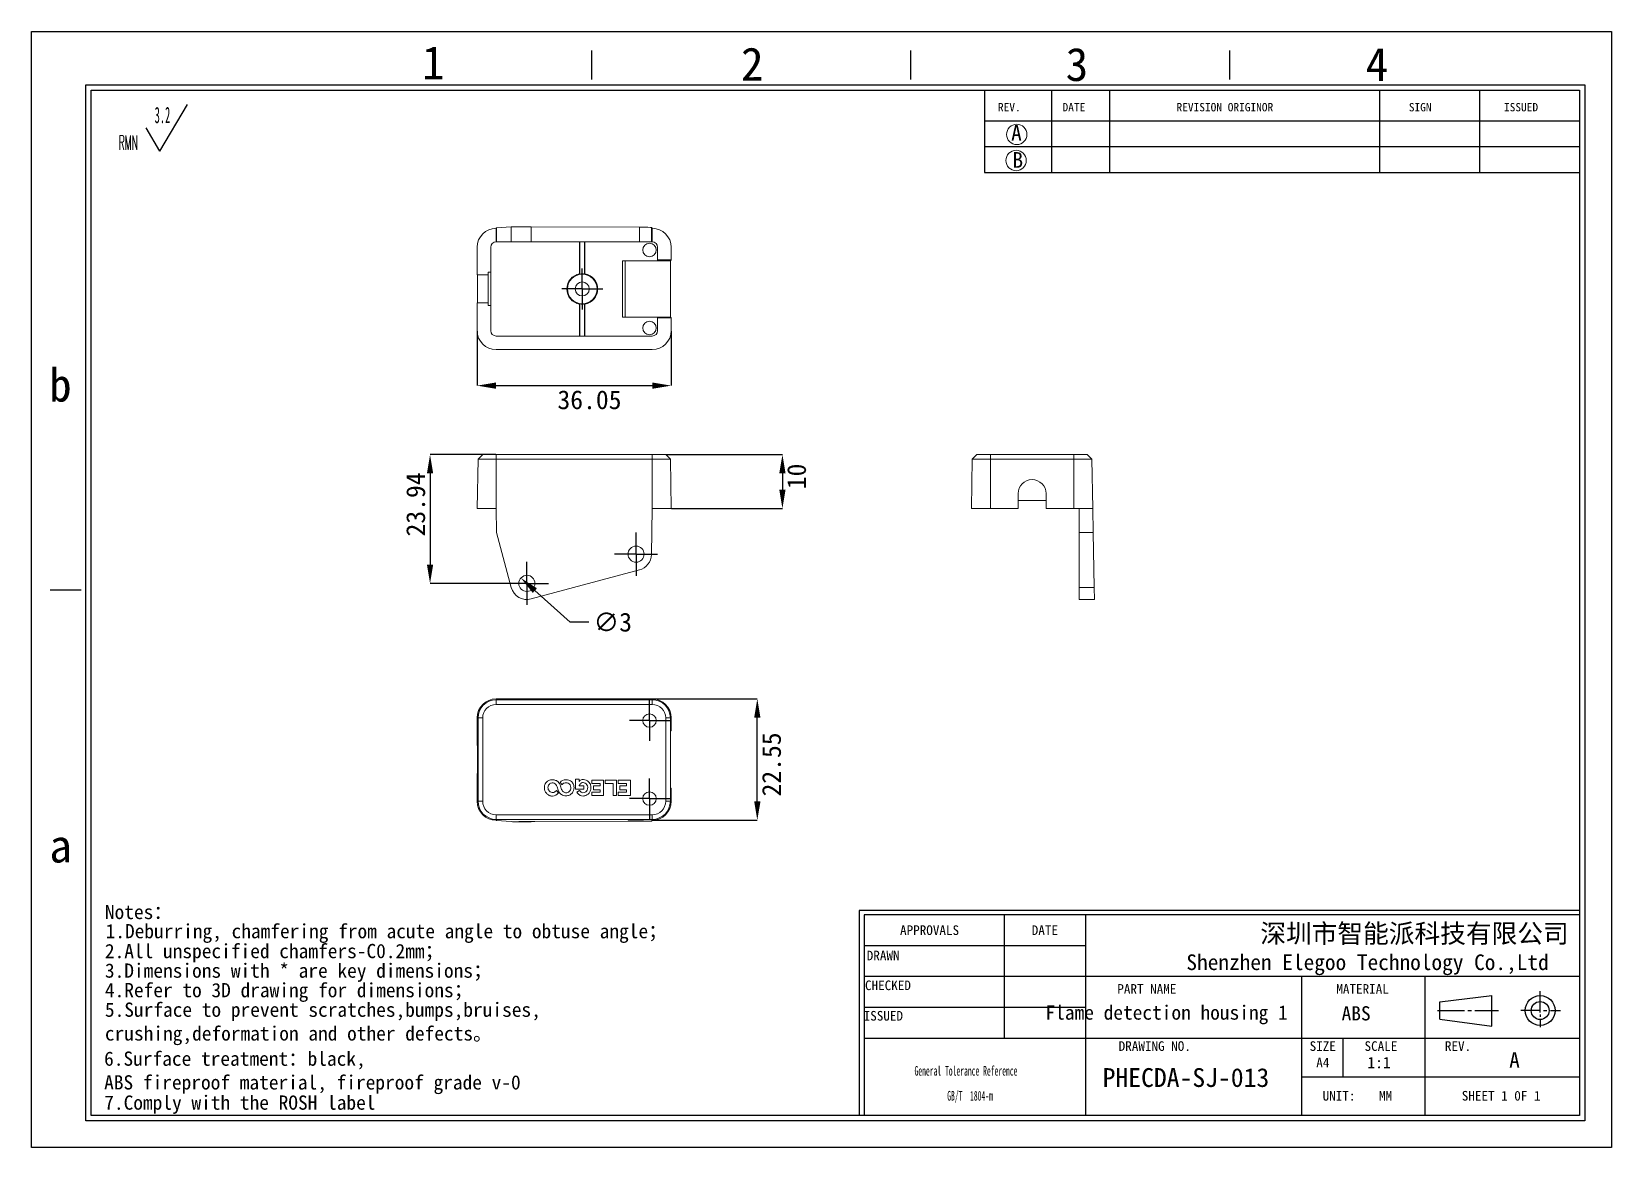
# Model space of a CAD drawing. Header units: millimetres. Extents: x 2 to 295, y 1 to 209.
import ezdxf

# ---------------------------------------------------------------- set-up
doc = ezdxf.new("R2010")
doc.units = ezdxf.units.MM
doc.header["$PDSIZE"] = -1
doc.layers.add('SLD-0', color=179, linetype='Continuous')
doc.styles.add('C', font='simfang.ttf')
doc.styles.add('SLDTEXTSTYLE0', font='TXT', dxfattribs={"width": 0.469, "bigfont": 'bigfont'})
doc.styles.add('SLDTEXTSTYLE1', font='TXT', dxfattribs={"width": 0.469})
doc.styles.add('SLDTEXTSTYLE8', font='TXT', dxfattribs={"width": 0.484})
doc.dimstyles.new('SLDDIMSTYLE0', dxfattribs={"dimtxt": 3.5, "dimasz": 3.5, "dimexe": 0, "dimexo": 0.0625, "dimgap": 0.875, "dimtad": 0, "dimtih": 1, "dimtoh": 1, "dimrnd": 1e-09, "dimzin": 12, "dimdsep": 46, "dimtxsty": 'SLDTEXTSTYLE1', "dimsah": 1, "dimcen": 0, "dimadec": 0, "dimazin": 3, "dimtfac": 1, "dimtmove": 0, "dimatfit": 3, "dimfxl": 1, "dimfrac": 2, "dimtolj": 1, "dimtzin": 12, "dimarcsym": 0})
doc.dimstyles.new('SLDDIMSTYLE1', dxfattribs={"dimtxt": 3.5, "dimasz": 3.5, "dimexe": 0, "dimexo": 0.0625, "dimgap": 0.875, "dimtad": 2, "dimrnd": 1e-09, "dimzin": 12, "dimdsep": 46, "dimtxsty": 'SLDTEXTSTYLE1', "dimsah": 1, "dimcen": 0.09, "dimadec": 0, "dimazin": 3, "dimtfac": 1, "dimtmove": 0, "dimatfit": 0, "dimfxl": 1, "dimfrac": 2, "dimtolj": 1, "dimtzin": 12, "dimarcsym": 0})
doc.dimstyles.new('SLDDIMSTYLE2', dxfattribs={"dimtxt": 3.5, "dimasz": 3.5, "dimexe": 0, "dimexo": 0.0625, "dimgap": 0.875, "dimtad": 2, "dimrnd": 1e-09, "dimzin": 12, "dimdsep": 46, "dimtxsty": 'SLDTEXTSTYLE1', "dimsah": 1, "dimcen": 0.09, "dimadec": 0, "dimazin": 3, "dimtfac": 1, "dimtofl": 0, "dimtmove": 0, "dimatfit": 3, "dimfxl": 1, "dimfrac": 2, "dimtolj": 1, "dimtzin": 12, "dimarcsym": 0})

# ---------------------------------------------------------------- blocks, each defined once
blk = doc.blocks.new('SW_NOTE_0')
at = {"layer": 'SLD-0', "color": 0}
for q in [(12.74, 9.16), (5.08, 4.83)]:
    blk.add_line((7.63, 0.49), q, dxfattribs=at)
at = {"layer": 'SLD-0', "color": 0, "attachment_point": 1}
for s, insert, char_height, style in [('3.2', (6.66, 8.73), 3.032, 'SLDTEXTSTYLE1'), ('{\\Ftxt,bigfont|c134;RMN}', (0, 3.41), 2.6458, 'SLDTEXTSTYLE0')]:
    blk.add_mtext(s, dxfattribs=dict(at, insert=insert, char_height=char_height, style=style))
blk = doc.blocks.new('SW_NOTE_1')
at = {"layer": 'SLD-0', "color": 0, "char_height": 1.7927, "attachment_point": 2, "style": 'SLDTEXTSTYLE8'}
for s, insert in [('General Tolerance Reference', (12.75, 2.31)), ('GB/T  1804-m', (13.51, -2.32))]:
    blk.add_mtext(s, dxfattribs=dict(at, insert=insert))
blk = doc.blocks.new('_D')
at = {"layer": 'Defpoints', "color": 0}
for p in [(92.5, 107.12), (94.73, 105.11)]:
    blk.add_point(p, dxfattribs=at)
at = {"layer": 'SLD-0', "color": 0, "lineweight": -2}
for p, q in [((101.63, 98.9), (95.1, 104.78)), ((105.13, 98.9), (101.63, 98.9))]:
    blk.add_line(p, q, dxfattribs=at)
at = {"layer": 'SLD-0', "color": 0}
blk.add_solid([(95.49, 105.21), (94.71, 104.35), (92.5, 107.12)], dxfattribs=at)
at = {"layer": 'SLD-0', "color": 0, "insert": (106, 100.67), "char_height": 3.5, "attachment_point": 1, "style": 'C'}
blk.add_mtext('\\A1;∅3', dxfattribs=at)
blk = doc.blocks.new('_D_1')
at = {"layer": 'Defpoints', "color": 0}
for p in [(119.4, 130.05), (120.42, 120.05), (141.09, 120.05)]:
    blk.add_point(p, dxfattribs=at)
at = {"layer": 'SLD-0', "color": 0, "lineweight": -2}
for p, q in [((119.46, 130.05), (141.09, 130.05)), ((141.09, 126.55), (141.09, 123.55)), ((120.49, 120.05), (141.09, 120.05))]:
    blk.add_line(p, q, dxfattribs=at)
at = {"layer": 'SLD-0', "color": 0}
for points in [[(140.5, 126.55), (141.67, 126.55), (141.09, 130.05)], [(140.5, 123.55), (141.67, 123.55), (141.09, 120.05)]]:
    blk.add_solid(points, dxfattribs=at)
at = {"layer": 'SLD-0', "color": 0, "insert": (141.96, 126), "char_height": 3.5, "attachment_point": 2, "rotation": 90, "style": 'C'}
blk.add_mtext('\\A1;10', dxfattribs=at)
blk = doc.blocks.new('_D_2')
at = {"layer": 'Defpoints', "color": 0}
for p in [(87.9, 130.05), (75.62, 106.12), (93.61, 106.12)]:
    blk.add_point(p, dxfattribs=at)
at = {"layer": 'SLD-0', "color": 0, "lineweight": -2}
for p, q in [((87.84, 130.05), (75.62, 130.05)), ((75.62, 126.55), (75.62, 109.62)), ((93.55, 106.12), (75.62, 106.12))]:
    blk.add_line(p, q, dxfattribs=at)
at = {"layer": 'SLD-0', "color": 0}
for points in [[(75.04, 126.55), (76.2, 126.55), (75.62, 130.05)], [(75.04, 109.62), (76.2, 109.62), (75.62, 106.12)]]:
    blk.add_solid(points, dxfattribs=at)
at = {"layer": 'SLD-0', "color": 0, "insert": (71.19, 120.79), "char_height": 3.5, "attachment_point": 2, "rotation": 90, "style": 'C'}
blk.add_mtext('\\A1;23.94', dxfattribs=at)
blk = doc.blocks.new('SW_CENTERMARKSYMBOL_0')
at = {"layer": 'SLD-0', "color": 0}
for p, q in [((0, 2.5), (0, 4)), ((-2.5, 0), (-4, 0)), ((0, 0), (-2.5, 0)), ((0, 0), (0, 2.5)), ((0, 0), (0, -2.5)), ((0, 0), (2.5, 0)), ((2.5, 0), (4, 0)), ((0, -2.5), (0, -4))]:
    blk.add_line(p, q, dxfattribs=at)
blk = doc.blocks.new('SW_CENTERMARKSYMBOL_1')
at = {"layer": 'SLD-0', "color": 0}
for p, q in [((0, 2.5), (0, 4)), ((-2.5, 0), (-4, 0)), ((0, 0), (-2.5, 0)), ((0, 0), (0, 2.5)), ((0, 0), (0, -2.5)), ((0, 0), (2.5, 0)), ((2.5, 0), (4, 0)), ((0, -2.5), (0, -4))]:
    blk.add_line(p, q, dxfattribs=at)
blk = doc.blocks.new('_D_3')
at = {"layer": 'Defpoints', "color": 0}
for p in [(116.9, 84.65), (136.42, 84.65), (116.9, 62.1)]:
    blk.add_point(p, dxfattribs=at)
at = {"layer": 'SLD-0', "color": 0, "lineweight": -2}
for p, q in [((116.96, 84.65), (136.42, 84.65)), ((136.42, 65.6), (136.42, 81.15)), ((116.96, 62.1), (136.42, 62.1))]:
    blk.add_line(p, q, dxfattribs=at)
at = {"layer": 'SLD-0', "color": 0}
for points in [[(135.84, 81.15), (137.01, 81.15), (136.42, 84.65)], [(135.84, 65.6), (137.01, 65.6), (136.42, 62.1)]]:
    blk.add_solid(points, dxfattribs=at)
at = {"layer": 'SLD-0', "color": 0, "insert": (137.3, 72.47), "char_height": 3.5, "attachment_point": 2, "rotation": 90, "style": 'C'}
blk.add_mtext('\\A1;22.55', dxfattribs=at)
blk = doc.blocks.new('SW_CENTERMARKSYMBOL_2')
at = {"layer": 'SLD-0', "color": 0}
for p, q in [((0, 2.5), (0, 3.75)), ((-2.5, 0), (-3.75, 0)), ((0, 0), (-2.5, 0)), ((0, 0), (0, 2.5)), ((0, 0), (0, -2.5)), ((0, 0), (2.5, 0)), ((2.5, 0), (3.75, 0)), ((0, -2.5), (0, -3.75))]:
    blk.add_line(p, q, dxfattribs=at)
blk = doc.blocks.new('SW_CENTERMARKSYMBOL_3')
at = {"layer": 'SLD-0', "color": 0}
for p, q in [((0, 2.5), (0, 3.75)), ((-2.5, 0), (-3.75, 0)), ((0, 0), (-2.5, 0)), ((0, 0), (0, 2.5)), ((0, 0), (0, -2.5)), ((0, 0), (2.5, 0)), ((2.5, 0), (3.75, 0)), ((0, -2.5), (0, -3.75))]:
    blk.add_line(p, q, dxfattribs=at)
blk = doc.blocks.new('_D_4')
at = {"layer": 'Defpoints', "color": 0}
for p in [(84.37, 153.09), (120.42, 153.09), (120.42, 142.87)]:
    blk.add_point(p, dxfattribs=at)
at = {"layer": 'SLD-0', "color": 0, "lineweight": -2}
for p, q in [((84.37, 153.02), (84.37, 142.87)), ((120.42, 153.02), (120.42, 142.87)), ((87.87, 142.87), (116.92, 142.87))]:
    blk.add_line(p, q, dxfattribs=at)
at = {"layer": 'SLD-0', "color": 0}
for points in [[(87.87, 143.46), (87.87, 142.29), (84.37, 142.87)], [(116.92, 143.46), (116.92, 142.29), (120.42, 142.87)]]:
    blk.add_solid(points, dxfattribs=at)
at = {"layer": 'SLD-0', "color": 0, "insert": (105.24, 142), "char_height": 3.5, "attachment_point": 2, "style": 'C'}
blk.add_mtext('\\A1;36.05', dxfattribs=at)
blk = doc.blocks.new('SW_CENTERMARKSYMBOL_4')
at = {"layer": 'SLD-0', "color": 0}
for p, q in [((0, 2.5), (0, 3.8)), ((-2.5, 0), (-3.8, 0)), ((0, 0), (-2.5, 0)), ((0, 0), (0, 2.5)), ((0, 0), (0, -2.5)), ((0, 0), (2.5, 0)), ((2.5, 0), (3.8, 0)), ((0, -2.5), (0, -3.8))]:
    blk.add_line(p, q, dxfattribs=at)

msp = doc.modelspace()

# ---------------------------------------------------------------- linework, layer by layer
at = {"color": 7, "linetype": 'Continuous', "lineweight": 15}
for p, q in [((87.976, 172.192), (87.898, 172.113)), ((87.898, 172.113), (87.898, 169.587)), ((90.715, 172.37), (87.976, 172.192)), ((87.976, 169.587), (87.976, 172.192)), ((90.715, 172.37), (90.715, 169.587)), ((94.39, 169.587), (94.39, 172.407)), ((114.525, 172.313), (94.39, 172.407)), ((114.525, 172.313), (114.525, 169.587)), ((116.748, 169.587), (116.748, 172.263)), ((116.898, 172.113), (116.748, 172.263)), ((116.898, 169.587), (116.898, 172.113)), ((84.371, 163.437), (84.371, 168.587)), ((86.898, 168.587), (86.898, 163.937)), ((87.976, 169.587), (87.898, 169.587)), ((90.715, 169.587), (87.976, 169.587)), ((90.715, 169.587), (94.39, 169.587)), ((114.525, 169.587), (94.39, 169.587)), ((103.398, 163.648), (103.398, 169.587)), ((103.45, 163.604), (103.45, 169.587)), ((104.345, 163.604), (104.345, 169.587)), ((104.398, 163.648), (104.398, 169.587)), ((114.525, 169.587), (116.748, 169.587)), ((116.898, 169.587), (116.748, 169.587)), ((117.898, 166.227), (117.898, 168.587)), ((120.424, 168.587), (120.424, 166.227)), ((111.898, 166.087), (111.398, 166.096)), ((111.398, 166.096), (117.898, 166.096)), ((111.398, 166.096), (111.398, 155.579)), ((111.898, 166.087), (120.284, 166.087)), ((111.898, 155.587), (111.898, 166.087)), ((117.898, 166.227), (117.898, 166.096)), ((120.424, 166.227), (117.898, 166.227)), ((120.424, 166.227), (120.284, 166.087)), ((120.284, 166.087), (120.284, 155.587)), ((86.398, 163.437), (84.371, 163.437)), ((86.398, 163.437), (86.398, 163.937)), ((86.398, 163.937), (86.898, 163.937)), ((86.398, 163.437), (86.398, 158.237)), ((86.898, 157.737), (86.898, 163.937)), ((103.45, 163.604), (103.398, 163.648)), ((84.371, 153.087), (84.371, 158.237)), ((84.371, 158.237), (86.398, 158.237)), ((86.398, 157.737), (86.398, 158.237)), ((86.398, 157.737), (86.898, 157.737)), ((86.898, 157.737), (86.898, 153.087)), ((103.398, 158.027), (103.398, 152.087)), ((103.45, 158.071), (103.45, 152.087)), ((104.345, 158.071), (104.398, 158.027)), ((104.345, 158.071), (104.345, 152.087)), ((104.398, 158.027), (104.398, 152.087)), ((111.398, 155.579), (111.898, 155.587)), ((117.898, 155.579), (111.398, 155.579)), ((120.284, 155.587), (111.898, 155.587)), ((117.898, 155.579), (117.898, 155.448)), ((120.284, 155.587), (120.424, 155.448)), ((117.898, 153.087), (117.898, 155.448)), ((117.898, 155.448), (120.424, 155.448)), ((120.424, 155.448), (120.424, 153.087)), ((87.898, 152.087), (116.898, 152.087)), ((116.898, 149.561), (87.898, 149.561)), ((84.531, 129.186), (84.371, 120.053)), ((84.531, 129.186), (85.398, 130.053)), ((84.531, 129.186), (87.898, 129.186)), ((87.898, 130.053), (85.398, 130.053)), ((87.898, 129.186), (87.898, 130.053)), ((116.898, 130.053), (87.898, 130.053)), ((87.898, 129.186), (87.898, 120.053)), ((87.898, 129.186), (116.898, 129.186)), ((97.526, 130.078), (97.526, 130.053)), ((116.898, 130.053), (116.898, 129.186)), ((119.398, 130.053), (116.898, 130.053)), ((116.898, 129.186), (116.898, 120.053)), ((116.898, 129.186), (120.264, 129.186)), ((119.398, 130.053), (120.264, 129.186)), ((120.264, 129.186), (120.424, 120.053)), ((176.363, 129.186), (176.203, 120.053)), ((176.363, 129.186), (177.229, 130.053)), ((176.363, 129.186), (179.729, 129.186)), ((179.729, 130.053), (177.229, 130.053)), ((179.729, 129.186), (179.729, 130.053)), ((195.229, 130.053), (179.729, 130.053)), ((179.729, 129.186), (179.729, 120.053)), ((179.729, 129.186), (195.229, 129.186)), ((193.633, 130.053), (193.633, 130.078)), ((195.229, 129.186), (195.229, 130.053)), ((197.729, 130.053), (195.229, 130.053)), ((195.229, 129.186), (195.229, 120.053)), ((195.229, 129.186), (198.596, 129.186)), ((198.596, 129.186), (197.729, 130.053)), ((198.596, 129.186), (198.756, 120.053)), ((184.879, 120.053), (184.879, 122.803)), ((184.879, 121.553), (190.079, 121.553)), ((190.079, 122.803), (190.079, 120.053)), ((84.371, 120.053), (87.898, 120.053)), ((87.976, 115.565), (87.898, 120.053)), ((116.898, 120.053), (116.748, 111.461)), ((116.898, 120.053), (120.424, 120.053)), ((176.203, 120.053), (179.729, 120.053)), ((179.729, 120.053), (184.879, 120.053)), ((190.079, 120.053), (195.229, 120.053)), ((195.229, 120.053), (198.756, 120.053)), ((196.229, 115.565), (196.229, 120.053)), ((198.834, 115.565), (198.756, 120.053)), ((90.715, 105.341), (87.976, 115.565)), ((196.229, 115.565), (198.834, 115.565)), ((196.229, 105.341), (196.229, 115.565)), ((199.012, 105.341), (198.834, 115.565)), ((114.525, 108.615), (94.39, 103.22)), ((199.012, 105.341), (196.229, 105.341)), ((196.229, 105.341), (196.229, 103.118)), ((196.229, 103.118), (199.051, 103.118)), ((199.051, 103.118), (199.012, 105.341)), ((87.898, 84.492), (87.898, 84.651)), ((116.898, 84.651), (87.898, 84.651)), ((87.898, 84.492), (87.898, 83.625)), ((116.898, 84.492), (87.898, 84.492)), ((87.898, 83.625), (116.898, 83.625)), ((116.898, 84.492), (116.898, 84.651)), ((116.898, 83.625), (116.898, 84.492)), ((84.531, 81.125), (84.371, 81.125)), ((84.371, 81.125), (84.371, 75.975)), ((84.531, 81.125), (85.398, 81.125)), ((84.531, 81.125), (84.531, 65.625)), ((85.398, 65.625), (85.398, 81.125)), ((119.398, 81.125), (120.264, 81.125)), ((119.398, 81.125), (119.398, 65.625)), ((120.264, 65.625), (120.264, 81.125)), ((120.264, 81.125), (120.424, 81.125)), ((120.424, 78.765), (120.424, 81.125)), ((120.284, 78.625), (120.424, 78.765)), ((120.284, 68.125), (120.284, 78.625)), ((84.371, 75.975), (84.419, 75.975)), ((84.371, 70.775), (84.371, 65.625)), ((84.419, 70.775), (84.371, 70.775)), ((99.463, 67.199), (99.105, 67.639)), ((99.794, 69.129), (100.14, 68.669)), ((103.299, 69.724), (102.671, 69.724)), ((102.671, 69.724), (102.671, 67.893)), ((102.671, 67.893), (104.211, 67.893)), ((103.363, 67.639), (102.901, 67.299)), ((103.299, 69.312), (103.299, 69.724)), ((104.211, 68.51), (103.326, 68.51)), ((104.211, 67.893), (104.211, 68.51)), ((107.853, 69.557), (105.703, 69.557)), ((105.703, 69.557), (105.703, 68.949)), ((105.703, 68.949), (107.23, 68.949)), ((107.23, 68.51), (106.002, 68.51)), ((106.002, 68.51), (106.002, 67.745)), ((106.002, 67.745), (107.23, 67.745)), ((107.23, 68.949), (107.23, 68.51)), ((107.23, 67.745), (107.23, 67.299)), ((107.853, 66.679), (107.853, 69.557)), ((110.266, 69.557), (108.129, 69.557)), ((108.129, 69.557), (108.129, 68.949)), ((108.129, 68.949), (109.646, 68.949)), ((109.646, 68.949), (109.646, 66.679)), ((110.266, 66.679), (110.266, 69.557)), ((112.849, 69.557), (110.561, 69.557)), ((110.561, 69.557), (110.561, 68.949)), ((110.561, 68.949), (112.09, 68.949)), ((112.09, 68.51), (110.874, 68.51)), ((110.874, 68.51), (110.874, 67.745)), ((110.874, 67.745), (112.09, 67.745)), ((112.09, 68.949), (112.09, 68.51)), ((112.09, 67.745), (112.09, 67.299)), ((112.849, 66.679), (112.849, 69.557)), ((120.424, 67.985), (120.284, 68.125)), ((120.424, 65.625), (120.424, 67.985)), ((84.531, 65.625), (84.371, 65.625)), ((84.531, 65.625), (85.398, 65.625)), ((107.23, 67.299), (105.703, 67.299)), ((105.703, 67.299), (105.703, 66.679)), ((105.703, 66.679), (107.853, 66.679)), ((109.646, 66.679), (110.266, 66.679)), ((112.09, 67.299), (110.561, 67.299)), ((110.561, 67.299), (110.561, 66.679)), ((110.561, 66.679), (112.849, 66.679)), ((119.398, 65.625), (120.264, 65.625)), ((120.264, 65.625), (120.424, 65.625)), ((116.898, 63.125), (87.898, 63.125)), ((87.898, 62.258), (87.898, 63.125)), ((87.898, 62.258), (116.898, 62.258)), ((87.898, 62.258), (87.898, 62.099)), ((87.976, 62.021), (87.898, 62.099)), ((90.715, 61.842), (87.976, 62.021)), ((114.525, 61.899), (94.39, 61.805)), ((116.898, 62.099), (116.748, 61.949)), ((116.898, 63.125), (116.898, 62.258)), ((116.898, 62.258), (116.898, 62.099))]:
    msp.add_line(p, q, dxfattribs=at)
for centre, radius in [((116.398, 168.087), 1.25), ((103.898, 160.837), 2.75), ((103.898, 160.837), 1.3), ((116.398, 153.587), 1.25), ((113.898, 111.553), 1.5), ((93.613, 106.118), 1.5), ((116.398, 80.625), 1.25), ((116.398, 66.125), 1.25)]:
    msp.add_circle(centre, radius, dxfattribs=at)
for centre, radius, start, end in [((87.898, 168.587), 3.526, 90, 180), ((116.898, 168.587), 3.526, 0, 90), ((87.898, 168.587), 1, 90, 180), ((116.898, 168.587), 1, 0, 90), ((103.898, 160.837), 2.855, 100.08726, 259.91274), ((103.898, 160.837), 2.802, 80.80851, 99.19149), ((110.023, 156.934), 8.759, 129.95511, 130.40344), ((103.898, 160.837), 2.855, 280.08726, 79.91274), ((97.773, 164.741), 8.759, 309.95511, 310.40344), ((103.898, 160.837), 2.802, 260.80851, 279.19149), ((87.898, 153.087), 3.526, 180, 270), ((87.898, 153.087), 1, 180, 270), ((116.898, 153.087), 1, 270, 0), ((116.898, 153.087), 3.526, 270, 0), ((187.479, 122.803), 2.6, 0, 180), ((113.748, 111.513), 3, 285, 359), ((93.613, 106.118), 3, 195, 285), ((87.898, 81.125), 3.526, 90, 180), ((87.898, 81.125), 3.367, 90, 180), ((87.898, 81.125), 2.5, 90, 180), ((116.898, 81.125), 3.526, 0, 90), ((116.898, 81.125), 3.367, 0, 90), ((116.898, 81.125), 2.5, 0, 90), ((87.898, 65.625), 3.526, 180, 270), ((87.898, 65.625), 3.367, 180, 270), ((87.898, 65.625), 2.5, 180, 270), ((116.898, 65.625), 2.5, 270, 0), ((116.898, 65.625), 3.367, 270, 0), ((116.898, 65.625), 3.526, 270, 0)]:
    msp.add_arc(centre, radius, start, end, dxfattribs=at)
for centre, major_axis, start_param, end_param in [((93.613, 172.357), (3, 0), 1.3089969, 2.8797933), ((113.748, 172.262), (3, 0), 0.0174533, 1.3089969), ((84.419, 160.837), (0, 2.6), 3.1415927, 6.2831853), ((84.419, 73.375), (0, 2.6), 3.1415927, 6.2831853), ((93.613, 61.856), (3, 0), 3.403392, 4.9741884), ((113.748, 61.95), (3, 0), 4.9741884, 6.265732)]:
    msp.add_ellipse(centre, major_axis=major_axis, ratio=0.0174551, start_param=start_param, end_param=end_param, dxfattribs=at)
for centre in [(93.613, 61.856), (113.898, 61.951)]:
    msp.add_ellipse(centre, major_axis=(1.5, 0), ratio=0.0174551, dxfattribs=at)
for points, knots in [([(100.14, 68.669), (100.218, 68.836), (100.462, 69.028), (100.897, 69.085), (101.331, 69.061), (101.671, 68.669), (101.861, 68.078), (101.558, 67.424), (100.928, 67.122), (100.409, 67.324), (100.129, 67.665), (99.976, 68.041), (99.853, 68.456), (99.72, 68.889), (99.422, 69.281), (98.959, 69.542), (98.339, 69.677), (97.703, 69.563), (97.164, 69.15), (96.817, 68.469), (96.857, 67.655), (97.253, 67.04), (97.752, 66.68), (98.593, 66.446), (99.21, 66.882), (99.463, 67.199)], [0, 0, 0, 0, 0.0402696, 0.0631496, 0.0972781, 0.1305334, 0.1709042, 0.2300673, 0.272055, 0.3136078, 0.3422128, 0.3682938, 0.4029417, 0.4384472, 0.4677718, 0.5099648, 0.5531266, 0.6069497, 0.6468877, 0.6997275, 0.7706129, 0.8159069, 0.8576377, 0.9053276, 1, 1, 1, 1]), ([(99.105, 67.639), (98.978, 67.487), (98.736, 67.282), (98.276, 67.199), (97.959, 67.355), (97.733, 67.576), (97.553, 67.826), (97.509, 68.153), (97.563, 68.475), (97.703, 68.725), (97.89, 68.907), (98.136, 69.057), (98.499, 69.072), (98.869, 68.884), (99.175, 68.555), (99.303, 68.121), (99.394, 67.704), (99.61, 67.256), (100.053, 66.789), (100.796, 66.555), (101.49, 66.73), (102.009, 67.09), (102.322, 67.592), (102.413, 68.235), (102.245, 68.887), (101.85, 69.38), (101.348, 69.595), (100.636, 69.704), (100.031, 69.477), (99.794, 69.129)], [0, 0, 0, 0, 0.0446581, 0.0693309, 0.1009129, 0.1194818, 0.1411823, 0.1689898, 0.1911548, 0.2141167, 0.2322485, 0.2498102, 0.2779288, 0.3095505, 0.3410981, 0.3764874, 0.409881, 0.4374468, 0.4876717, 0.5512993, 0.6025051, 0.6439441, 0.6916438, 0.7311951, 0.7876296, 0.8392301, 0.866953, 0.9091409, 1, 1, 1, 1]), ([(102.901, 67.299), (102.987, 67.149), (103.178, 66.932), (103.566, 66.673), (104.109, 66.537), (104.697, 66.75), (105.23, 67.11), (105.478, 67.685), (105.527, 68.32), (105.406, 68.921), (105.046, 69.324), (104.636, 69.577), (104.01, 69.728), (103.501, 69.56), (103.299, 69.312)], [0, 0, 0, 0, 0.0744152, 0.1233228, 0.2002206, 0.306002, 0.3829913, 0.4725437, 0.5639969, 0.6582114, 0.7268545, 0.7911991, 0.8644171, 1, 1, 1, 1]), ([(103.326, 68.51), (103.338, 68.531), (103.459, 68.753), (103.454, 68.751), (103.648, 69.012), (103.869, 69.085), (104.118, 69.117), (104.511, 69.01), (104.778, 68.688), (104.963, 68.246), (104.862, 67.712), (104.608, 67.363), (104.238, 67.204), (103.745, 67.226), (103.511, 67.522), (103.363, 67.639)], [-0.0189619, -0.0189619, -0.0189619, -0.0189619, 0, 0.054413, 0.1237451, 0.1550637, 0.2111373, 0.2911793, 0.3830136, 0.4958854, 0.612333, 0.6935875, 0.7772693, 0.8681364, 1, 1, 1, 1])]:
    msp.add_open_spline(points, degree=3, knots=knots, dxfattribs=at)
at = {"layer": 'SLD-0'}
for p, q in [((1.591, 208.674), (295.107, 208.674)), ((1.591, 1.294), (1.591, 208.674)), ((295.107, 208.674), (295.107, 1.294)), ((12.675, 7.219), (12.675, 197.811)), ((12.675, 197.811), (289.181, 197.811)), ((252.017, 197.811), (252.017, 182.514)), ((270.599, 197.811), (270.599, 182.514)), ((289.181, 197.811), (289.181, 7.219)), ((289.181, 7.219), (12.675, 7.219)), ((295.107, 1.294), (1.591, 1.294))]:
    msp.add_line(p, q, dxfattribs=at)
at = {"layer": 'SLD-0', "color": 6, "linetype": 'Continuous'}
for p, q in [((105.701, 199.786), (105.701, 205.169)), ((164.952, 199.786), (164.952, 205.169)), ((224.204, 199.786), (224.204, 205.169)), ((11.687, 6.231), (11.687, 198.799)), ((11.687, 198.799), (290.169, 198.799)), ((290.169, 198.799), (290.169, 6.231)), ((10.805, 104.853), (5.068, 104.853)), ((290.169, 6.231), (11.687, 6.231))]:
    msp.add_line(p, q, dxfattribs=at)
at = {"layer": 'SLD-0', "color": 179, "linetype": 'Continuous'}
for p, q in [((178.659, 197.811), (178.659, 182.514)), ((191.05, 197.811), (191.05, 182.514)), ((201.886, 197.811), (201.886, 182.514)), ((178.659, 192.074), (289.181, 192.074)), ((178.659, 187.294), (289.181, 187.294)), ((178.659, 182.514), (289.181, 182.514)), ((289.181, 45.329), (155.33, 45.329)), ((155.33, 45.329), (155.33, 7.219)), ((289.181, 44.506), (156.286, 44.506)), ((156.286, 44.506), (156.286, 7.219)), ((182.281, 44.506), (182.281, 21.56)), ((197.398, 44.506), (197.398, 7.219)), ((197.398, 38.77), (156.286, 38.77)), ((289.181, 33.033), (156.286, 33.033)), ((237.553, 33.033), (237.553, 7.219)), ((260.499, 7.219), (260.499, 33.033)), ((263.255, 28.354), (272.888, 29.538)), ((272.888, 23.846), (272.888, 29.538)), ((281.869, 26.35), (281.869, 30.316)), ((197.398, 27.297), (156.286, 27.297)), ((262.786, 26.733), (267.83, 26.733)), ((263.255, 25.106), (263.255, 28.354)), ((268.461, 26.733), (269.091, 26.733)), ((269.722, 26.733), (274.136, 26.733)), ((281.869, 26.733), (278.268, 26.733)), ((282.5, 26.733), (283.13, 26.733)), ((283.761, 26.733), (285.653, 26.733)), ((263.255, 25.106), (272.888, 23.846)), ((281.869, 25.966), (281.869, 25.583)), ((281.869, 25.2), (281.869, 23.667)), ((289.181, 21.56), (156.286, 21.56)), ((245.202, 21.56), (245.202, 14.39)), ((237.553, 14.39), (289.181, 14.39))]:
    msp.add_line(p, q, dxfattribs=at)
at = {"layer": 'SLD-0', "lineweight": 0}
for centre in [(184.622, 189.564), (184.499, 184.715)]:
    msp.add_circle(centre, 1.894, dxfattribs=at)
at = {"layer": 'SLD-0', "color": 179, "linetype": 'Continuous'}
for radius in [2.771, 1.669]:
    msp.add_circle((281.869, 26.733), radius, dxfattribs=at)

# ---------------------------------------------------------------- block references
at = {"layer": 'SLD-0'}
msp.add_blockref('SW_NOTE_0', (17.795, 185.957), dxfattribs=at)
at = {"layer": 'SLD-0', "color": 1}
for name, p in [('SW_CENTERMARKSYMBOL_4', (103.898, 160.837)), ('SW_CENTERMARKSYMBOL_1', (113.898, 111.553)), ('SW_CENTERMARKSYMBOL_0', (93.613, 106.118)), ('SW_CENTERMARKSYMBOL_3', (116.398, 80.625)), ('SW_CENTERMARKSYMBOL_2', (116.398, 66.125))]:
    msp.add_blockref(name, p, dxfattribs=at)
at = {"layer": 'SLD-0', "color": 179}
msp.add_blockref('SW_NOTE_1', (162.438, 14.111), dxfattribs=at)

# ---------------------------------------------------------------- texts
at = {"layer": 'SLD-0', "style": 'C'}
for s, insert, char_height, attachment_point in [('1', (74.111, 205.971), 6.172, 1), ('2', (133.388, 205.728), 6.172, 1), ('3', (193.707, 205.666), 6.172, 1), ('4', (249.441, 205.659), 6.172, 1), ('A', (183.578, 191.286), 2.903, 1), ('B', (183.832, 186.271), 2.903, 1), ('b', (4.835, 146.092), 6.172, 1), ('a', (4.88, 60.423), 6.172, 1), ('深圳市智能派科技有限公司', (258.525, 42.811), 3.5, 2), ('Flame detection housing 1', (212.466, 27.683), 2.64583, 2), ('ABS', (247.678, 27.537), 2.6458, 2), ('A', (276.114, 18.995), 2.91, 1), ('PHECDA-SJ-013', (200.584, 16.028), 3.5, 1)]:
    msp.add_mtext(s, dxfattribs=dict(at, insert=insert, char_height=char_height, attachment_point=attachment_point))
at = {"layer": 'SLD-0', "color": 179, "style": 'C'}
for s, insert, char_height, attachment_point in [('REV.', (181.129, 195.4), 1.5536, 1), ('DATE', (193.126, 195.4), 1.5536, 1), ('REVISION ORIGINOR', (214.308, 195.4), 1.55363, 1), ('SIGN', (257.466, 195.4), 1.5536, 1), ('ISSUED', (275.148, 195.4), 1.5536, 1), ('APPROVALS', (168.427, 42.563), 1.7927, 2), ('DATE', (189.85, 42.563), 1.7927, 2), ('DRAWN', (159.804, 37.853), 1.7927, 2), ('Shenzhen Elegoo Technology Co.,Ltd', (249.798, 37.165), 2.91042, 2), ('CHECKED', (160.696, 32.315), 1.7927, 2), ('PART NAME', (208.794, 31.645), 1.7927, 2), ('MATERIAL', (248.88, 31.645), 1.7927, 2), ('ISSUED', (159.837, 26.654), 1.7927, 2), ('DRAWING NO.', (210.268, 21.022), 1.79265, 2), ('SIZE', (241.479, 21.022), 1.7927, 2), ('SCALE', (252.289, 21.022), 1.7927, 2), ('REV.', (266.61, 21.022), 1.7927, 2), ('A4', (241.49, 17.953), 1.7927, 2), ('1:1', (251.93, 18.121), 2.1167, 2), ('UNIT:', (244.499, 11.791), 1.7927, 2), ('MM', (253.161, 11.791), 1.7927, 2), ('SHEET 1 0F 1', (274.62, 11.791), 1.79265, 2)]:
    msp.add_mtext(s, dxfattribs=dict(at, insert=insert, char_height=char_height, attachment_point=attachment_point))
at = {"layer": 'SLD-0', "color": 5, "attachment_point": 1, "style": 'C'}
for s, insert, char_height in [('Notes：', (15.21, 46.377), 2.6458), ('1.Deburring, chamfering from acute angle to obtuse angle；', (15.343, 42.81), 2.64583), ('2.All unspecified chamfers-C0.2mm；', (15.21, 39.111), 2.64583), ('3.{\\fSimSun|b0|i0|c134|p2;Dimensions with * are key dimensions}；', (15.21, 35.478), 2.64583), ('4.Refer to 3D drawing for dimensions；', (15.21, 31.846), 2.64583), ('5.Surface to prevent scratches,bumps,bruises,\\Pcrushing,deformation and other defects。', (15.21, 28.213), 2.64583), ('6.Surface treatment：black, \\PABS fireproof material, fireproof grade v-0', (15.064, 19.114), 2.64583), ('7.Comply with the ROSH label', (15.089, 10.946), 2.64583)]:
    msp.add_mtext(s, dxfattribs=dict(at, insert=insert, char_height=char_height))

# ---------------------------------------------------------------- dimensions: what is measured, and where the dimension line sits
at = {"layer": 'SLD-0', "color": 5}
for base, p1, p2, angle, dimstyle, picture, middle in [((120.424, 142.872), (84.371, 153.087), (120.424, 153.087), 0, 'SLDDIMSTYLE2', '_D_4', (105.236, 142.872)), ((75.6202, 106.1179), (87.8976, 130.0531), (93.6132, 106.1179), 90, 'SLDDIMSTYLE2', '_D_2', (75.6202, 120.7918)), ((141.086, 120.053), (119.398, 130.053), (120.424, 120.053), 90, 'SLDDIMSTYLE1', '_D_1', (141.086, 125.996)), ((136.424, 84.651), (116.898, 62.099), (116.898, 84.651), 90, 'SLDDIMSTYLE1', '_D_3', (136.424, 72.471))]:
    dim = msp.add_linear_dim(base=base, p1=p1, p2=p2, angle=angle, dimstyle=dimstyle, override={"dimtxsty": 'C'}, dxfattribs=at)
    dim.commit()
    dim.dimension.update_dxf_attribs({"geometry": picture, "text_midpoint": middle, "dimtype": 160})
dim = msp.add_diameter_dim_2p(p1=(94.728, 105.114), p2=(92.499, 107.122), dimstyle='SLDDIMSTYLE0', override={"dimtxsty": 'C'}, dxfattribs=at)
dim.commit()
dim.dimension.update_dxf_attribs({"geometry": '_D', "text_midpoint": (108.693, 98.901), "dimtype": 163})

doc.saveas('drawing.dxf')
